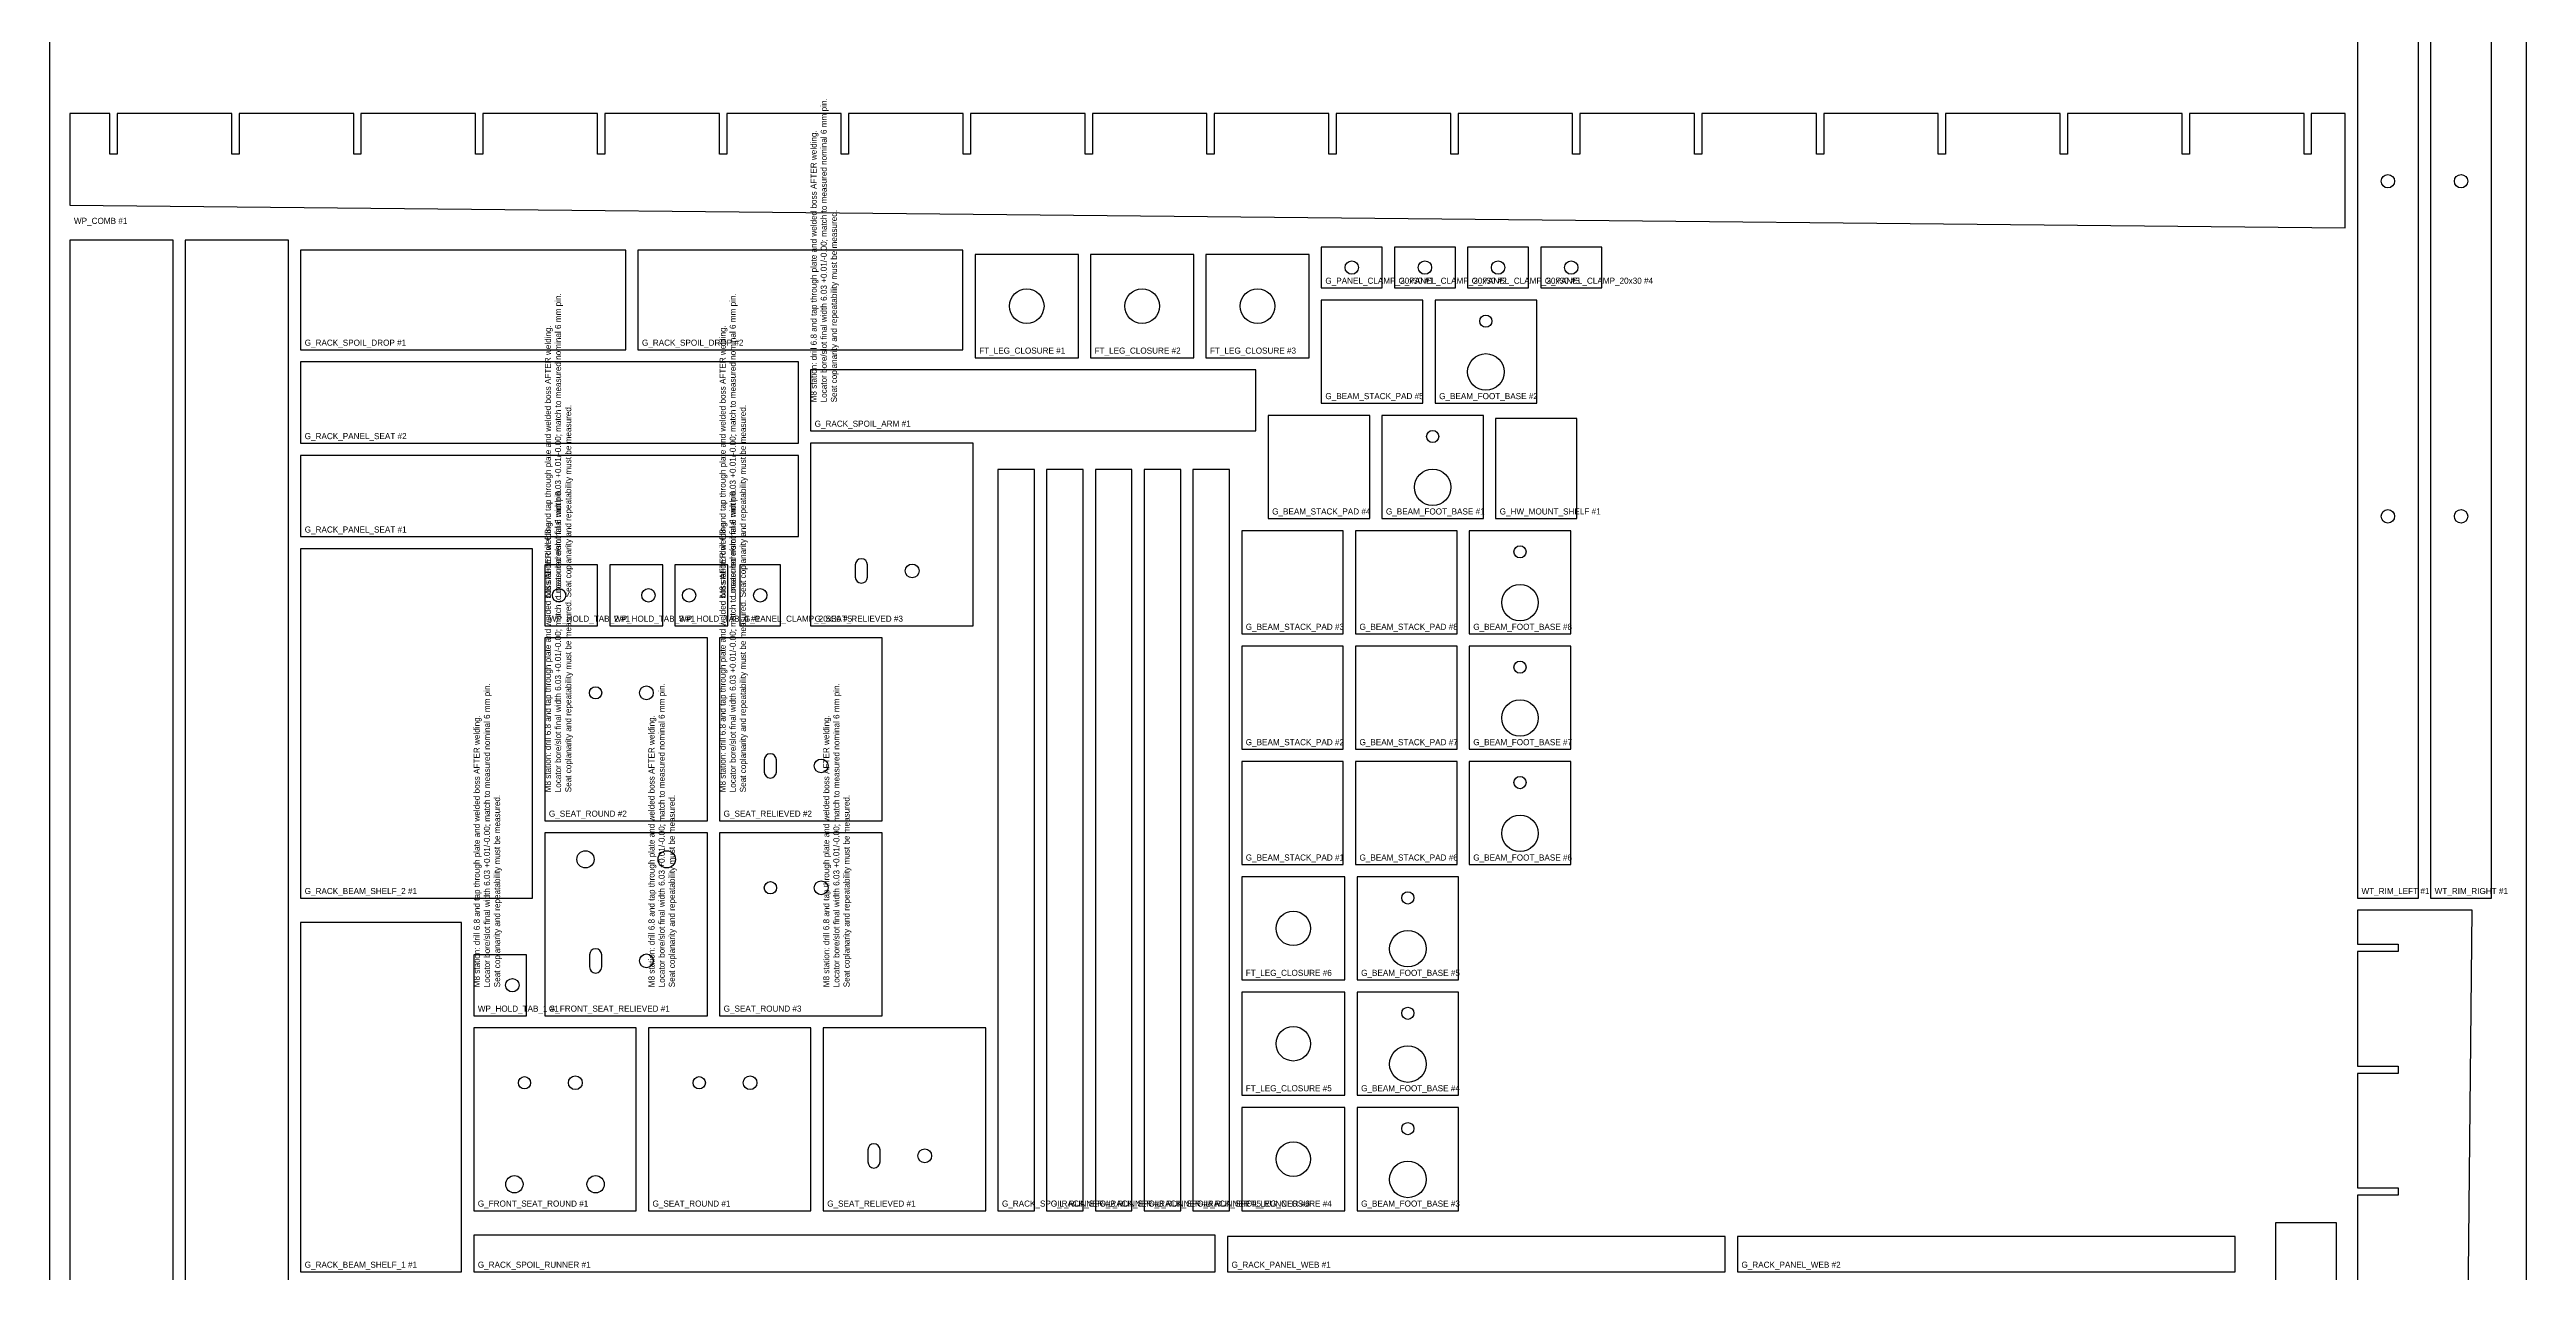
# Model space of a CAD drawing. Header units: millimetres. Extents: x 0 to 1219, y 0 to 2438.
# Drawn here: x 0 to 1219, y 952 to 1554 of the extents above; entities that cross this region are included whole.
import ezdxf

# ---------------------------------------------------------------- set-up
doc = ezdxf.new("R2010")
doc.units = ezdxf.units.MM
for name, color, linetype in [('CUT_HOLES', 7, 'Continuous'), ('CUT_OUTER', 7, 'Continuous'), ('MACHINING_NOTES', 7, 'Continuous'), ('PART_MARK_NO_CUT', 7, 'Continuous'), ('STOCK_NO_CUT', 7, 'Continuous')]:
    doc.layers.add(name, color=color, linetype=linetype)

msp = doc.modelspace()

# ---------------------------------------------------------------- linework, layer by layer
at = {"layer": 'CUT_HOLES'}
for points in [[(402.6, 1294.1), (402.6, 1300.1, 1), (396.6, 1300.1), (396.6, 1294.1, 1)], [(357.8, 1198.1), (357.8, 1204.1, 1), (351.8, 1204.1), (351.8, 1198.1, 1)], [(271.8, 1102.1), (271.8, 1108.1, 1), (265.8, 1108.1), (265.8, 1102.1, 1)], [(408.8, 1006.1), (408.8, 1012.1, 1), (402.8, 1012.1), (402.8, 1006.1, 1)]]:
    msp.add_lwpolyline(points, format="xyb", close=True, dxfattribs=at)
for centre, radius in [((1151, 1489), 3.3), ((1187, 1489), 3.3), ((641, 1446.5), 3.3), ((677, 1446.5), 3.3), ((713, 1446.5), 3.3), ((749, 1446.5), 3.3), ((481, 1427.5), 8.5), ((537.8, 1427.5), 8.5), ((594.6, 1427.5), 8.5), ((707, 1420.1), 3), ((707, 1395.1), 9), ((680.8, 1363.3), 3), ((680.8, 1338.3), 9), ((1151, 1324), 3.3), ((1187, 1324), 3.3), ((723.8, 1306.5), 3), ((424.6, 1297.1), 3.4), ((250.8, 1285.1), 3.3), ((294.8, 1285.1), 3.3), ((314.8, 1285.1), 3.3), ((349.8, 1285.1), 3.3), ((723.8, 1281.5), 9), ((723.8, 1249.7), 3), ((268.8, 1237.1), 3.02), ((293.8, 1237.1), 3.4), ((723.8, 1224.7), 9), ((379.8, 1201.1), 3.4), ((723.8, 1192.9), 3), ((723.8, 1167.9), 9), ((263.8, 1155.1), 4.25), ((303.8, 1155.1), 4.25), ((354.8, 1141.1), 3.02), ((379.8, 1141.1), 3.4), ((668.6, 1136.1), 3), ((612.2, 1121.1), 8.5), ((668.6, 1111.1), 9), ((293.8, 1105.1), 3.4), ((227.8, 1093.1), 3.3), ((668.6, 1079.3), 3), ((612.2, 1064.3), 8.5), ((668.6, 1054.3), 9), ((233.8, 1045.1), 3.02), ((258.8, 1045.1), 3.4), ((319.8, 1045.1), 3.02), ((344.8, 1045.1), 3.4), ((668.6, 1022.5), 3), ((430.8, 1009.1), 3.4), ((612.2, 1007.5), 8.5), ((668.6, 997.5), 9), ((228.8, 995.1), 4.25), ((268.8, 995.1), 4.25)]:
    msp.add_circle(centre, radius, dxfattribs=at)
at = {"layer": 'CUT_OUTER'}
for points in [[(1136, 1136), (1166, 1136), (1166, 1742.1), (1136, 1742.1)], [(1172, 1136), (1202, 1136), (1202, 1742.1), (1172, 1742.1)], [(10, 1477.2), (1130, 1466), (1130, 1522.4), (1113.3, 1522.4), (1113.3, 1502.4), (1109.7, 1502.4), (1109.7, 1522.4), (1053.3, 1522.4), (1053.3, 1502.4), (1049.7, 1502.4), (1049.7, 1522.4), (993.3, 1522.4), (993.3, 1502.4), (989.7, 1502.4), (989.7, 1522.4), (933.3, 1522.4), (933.3, 1502.4), (929.7, 1502.4), (929.7, 1522.4), (873.3, 1522.4), (873.3, 1502.4), (869.7, 1502.4), (869.7, 1522.4), (813.3, 1522.4), (813.3, 1502.4), (809.7, 1502.4), (809.7, 1522.4), (753.3, 1522.4), (753.3, 1502.4), (749.7, 1502.4), (749.7, 1522.4), (693.3, 1522.4), (693.3, 1502.4), (689.7, 1502.4), (689.7, 1522.4), (633.3, 1522.4), (633.3, 1502.4), (629.7, 1502.4), (629.7, 1522.4), (573.3, 1522.4), (573.3, 1502.4), (569.7, 1502.4), (569.7, 1522.4), (513.3, 1522.4), (513.3, 1502.4), (509.7, 1502.4), (509.7, 1522.4), (453.3, 1522.4), (453.3, 1502.4), (449.7, 1502.4), (449.7, 1522.4), (393.3, 1522.4), (393.3, 1502.4), (389.7, 1502.4), (389.7, 1522.4), (333.3, 1522.4), (333.3, 1502.4), (329.7, 1502.4), (329.7, 1522.4), (273.3, 1522.4), (273.3, 1502.4), (269.7, 1502.4), (269.7, 1522.4), (213.3, 1522.4), (213.3, 1502.4), (209.7, 1502.4), (209.7, 1522.4), (153.3, 1522.4), (153.3, 1502.4), (149.7, 1502.4), (149.7, 1522.4), (93.3, 1522.4), (93.3, 1502.4), (89.7, 1502.4), (89.7, 1522.4), (33.3, 1522.4), (33.3, 1502.4), (29.7, 1502.4), (29.7, 1522.4), (10, 1522.4)], [(10, 10), (60.8, 10), (60.8, 1460), (10, 1460)], [(66.8, 10), (117.6, 10), (117.6, 1460), (66.8, 1460)], [(123.6, 1406), (283.6, 1406), (283.6, 1455), (123.6, 1455)], [(289.6, 1406), (449.6, 1406), (449.6, 1455), (289.6, 1455)], [(455.6, 1402.1), (506.4, 1402.1), (506.4, 1452.9), (455.6, 1452.9)], [(512.4, 1402.1), (563.2, 1402.1), (563.2, 1452.9), (512.4, 1452.9)], [(569.2, 1402.1), (620, 1402.1), (620, 1452.9), (569.2, 1452.9)], [(656, 1436.5), (656, 1456.5), (626, 1456.5), (626, 1436.5)], [(692, 1436.5), (692, 1456.5), (662, 1456.5), (662, 1436.5)], [(728, 1436.5), (728, 1456.5), (698, 1456.5), (698, 1436.5)], [(764, 1436.5), (764, 1456.5), (734, 1456.5), (734, 1436.5)], [(626, 1379.7), (676, 1379.7), (676, 1430.5), (626, 1430.5)], [(682, 1379.7), (732, 1379.7), (732, 1430.5), (682, 1430.5)], [(368.6, 1360), (368.6, 1400), (123.6, 1400), (123.6, 1360)], [(374.6, 1366.1), (593.8, 1366.1), (593.8, 1396.1), (374.6, 1396.1)], [(599.8, 1322.9), (649.8, 1322.9), (649.8, 1373.7), (599.8, 1373.7)], [(655.8, 1322.9), (705.8, 1322.9), (705.8, 1373.7), (655.8, 1373.7)], [(751.8, 1322.9), (751.8, 1372.2), (711.8, 1372.2), (711.8, 1322.9)], [(368.6, 1314), (368.6, 1354), (123.6, 1354), (123.6, 1314)], [(454.6, 1270.1), (454.6, 1360.1), (374.6, 1360.1), (374.6, 1270.1)], [(466.8, 982.1), (484.8, 982.1), (484.8, 1347.1), (466.8, 1347.1)], [(490.8, 982.1), (508.8, 982.1), (508.8, 1347.1), (490.8, 1347.1)], [(514.8, 982.1), (532.8, 982.1), (532.8, 1347.1), (514.8, 1347.1)], [(538.8, 982.1), (556.8, 982.1), (556.8, 1347.1), (538.8, 1347.1)], [(562.8, 982.1), (580.8, 982.1), (580.8, 1347.1), (562.8, 1347.1)], [(586.8, 1266.1), (636.8, 1266.1), (636.8, 1316.9), (586.8, 1316.9)], [(642.8, 1266.1), (692.8, 1266.1), (692.8, 1316.9), (642.8, 1316.9)], [(698.8, 1266.1), (748.8, 1266.1), (748.8, 1316.9), (698.8, 1316.9)], [(123.6, 1136), (237.8, 1136), (237.8, 1308), (123.6, 1308)], [(243.8, 1270.1), (269.8, 1270.1), (269.8, 1300.1), (243.8, 1300.1)], [(275.8, 1270.1), (301.8, 1270.1), (301.8, 1300.1), (275.8, 1300.1)], [(307.8, 1270.1), (333.8, 1270.1), (333.8, 1300.1), (307.8, 1300.1)], [(339.8, 1270.1), (359.8, 1270.1), (359.8, 1300.1), (339.8, 1300.1)], [(323.8, 1174.1), (323.8, 1264.1), (243.8, 1264.1), (243.8, 1174.1)], [(409.8, 1174.1), (409.8, 1264.1), (329.8, 1264.1), (329.8, 1174.1)], [(586.8, 1209.3), (636.8, 1209.3), (636.8, 1260.1), (586.8, 1260.1)], [(642.8, 1209.3), (692.8, 1209.3), (692.8, 1260.1), (642.8, 1260.1)], [(698.8, 1209.3), (748.8, 1209.3), (748.8, 1260.1), (698.8, 1260.1)], [(586.8, 1152.5), (636.8, 1152.5), (636.8, 1203.3), (586.8, 1203.3)], [(642.8, 1152.5), (692.8, 1152.5), (692.8, 1203.3), (642.8, 1203.3)], [(698.8, 1152.5), (748.8, 1152.5), (748.8, 1203.3), (698.8, 1203.3)], [(323.8, 1078.1), (323.8, 1168.1), (243.8, 1168.1), (243.8, 1078.1)], [(409.8, 1078.1), (409.8, 1168.1), (329.8, 1168.1), (329.8, 1078.1)], [(586.8, 1095.7), (637.6, 1095.7), (637.6, 1146.5), (586.8, 1146.5)], [(643.6, 1095.7), (693.6, 1095.7), (693.6, 1146.5), (643.6, 1146.5)], [(123.6, 952), (202.8, 952), (202.8, 1124), (123.6, 1124)], [(208.8, 1078.1), (234.8, 1078.1), (234.8, 1108.1), (208.8, 1108.1)], [(586.8, 1038.9), (637.6, 1038.9), (637.6, 1089.7), (586.8, 1089.7)], [(643.6, 1038.9), (693.6, 1038.9), (693.6, 1089.7), (643.6, 1089.7)], [(288.8, 982.1), (288.8, 1072.1), (208.8, 1072.1), (208.8, 982.1)], [(374.8, 982.1), (374.8, 1072.1), (294.8, 1072.1), (294.8, 982.1)], [(460.8, 982.1), (460.8, 1072.1), (380.8, 1072.1), (380.8, 982.1)], [(586.8, 982.1), (637.6, 982.1), (637.6, 1032.9), (586.8, 1032.9)], [(643.6, 982.1), (693.6, 982.1), (693.6, 1032.9), (643.6, 1032.9)], [(1125.7, 10), (1125.7, 976.1), (1095.7, 976.1), (1095.7, 10)], [(573.8, 952), (573.8, 970), (208.8, 970), (208.8, 952)], [(579.8, 952), (824.8, 952), (824.8, 969.4), (579.8, 969.4)], [(830.8, 952), (1075.8, 952), (1075.8, 969.4), (830.8, 969.4)]]:
    msp.add_lwpolyline(points, close=True, dxfattribs=at)
msp.add_lwpolyline([(1181.2, 10), (1192.4, 1130), (1136, 1130), (1136, 1113.3), (1156, 1113.3), (1156, 1109.7), (1136, 1109.7), (1136, 1053.3), (1156, 1053.3), (1156, 1049.7), (1136, 1049.7), (1136, 993.3), (1156, 993.3), (1156, 989.7), (1136, 989.7), (1136, 933.3)], dxfattribs=at)
at = {"layer": 'STOCK_NO_CUT'}
msp.add_lwpolyline([(0, 0), (1219.2, 0), (1219.2, 2438.4), (0, 2438.4)], close=True, dxfattribs=at)

# ---------------------------------------------------------------- texts
at = {"layer": 'MACHINING_NOTES', "char_height": 3, "width": 150, "attachment_point": 1, "rotation": 90}
for insert in [(374.6, 1380.1), (243.8, 1284.1), (329.8, 1284.1), (243.8, 1188.1), (329.8, 1188.1), (208.8, 1092.1), (294.8, 1092.1), (380.8, 1092.1)]:
    msp.add_mtext('M8 station: drill 6.8 and tap through plate and welded boss AFTER welding.\\PLocator bore/slot final width 6.03 +0.01/-0.00; match to measured nominal 6 mm pin. Seat coplanarity and repeatability must be measured.', dxfattribs=dict(at, insert=insert))
at = {"layer": 'PART_MARK_NO_CUT'}
for s, p in [('WP_COMB #1', (12, 1468)), ('G_PANEL_CLAMP_20x30 #1', (628, 1438.5)), ('G_PANEL_CLAMP_20x30 #2', (664, 1438.5)), ('G_PANEL_CLAMP_20x30 #3', (700, 1438.5)), ('G_PANEL_CLAMP_20x30 #4', (736, 1438.5)), ('G_RACK_SPOIL_DROP #1', (125.6, 1408)), ('G_RACK_SPOIL_DROP #2', (291.6, 1408)), ('FT_LEG_CLOSURE #1', (457.6, 1404.1)), ('FT_LEG_CLOSURE #2', (514.4, 1404.1)), ('FT_LEG_CLOSURE #3', (571.2, 1404.1)), ('G_BEAM_STACK_PAD #5', (628, 1381.7)), ('G_BEAM_FOOT_BASE #2', (684, 1381.7)), ('G_RACK_SPOIL_ARM #1', (376.6, 1368.1)), ('G_RACK_PANEL_SEAT #2', (125.6, 1362)), ('G_RACK_PANEL_SEAT #1', (125.6, 1316)), ('G_BEAM_STACK_PAD #4', (601.8, 1324.9)), ('G_BEAM_FOOT_BASE #1', (657.8, 1324.9)), ('G_HW_MOUNT_SHELF #1', (713.8, 1324.9)), ('WP_HOLD_TAB_2 #1', (245.8, 1272.1)), ('WP_HOLD_TAB_3 #1', (277.8, 1272.1)), ('WP_HOLD_TAB_4 #1', (309.8, 1272.1)), ('G_PANEL_CLAMP_20x30 #5', (341.8, 1272.1)), ('G_SEAT_RELIEVED #3', (376.6, 1272.1)), ('G_BEAM_STACK_PAD #3', (588.8, 1268.1)), ('G_BEAM_STACK_PAD #8', (644.8, 1268.1)), ('G_BEAM_FOOT_BASE #8', (700.8, 1268.1)), ('G_BEAM_STACK_PAD #2', (588.8, 1211.3)), ('G_BEAM_STACK_PAD #7', (644.8, 1211.3)), ('G_BEAM_FOOT_BASE #7', (700.8, 1211.3)), ('G_SEAT_ROUND #2', (245.8, 1176.1)), ('G_SEAT_RELIEVED #2', (331.8, 1176.1)), ('G_BEAM_STACK_PAD #1', (588.8, 1154.5)), ('G_BEAM_STACK_PAD #6', (644.8, 1154.5)), ('G_BEAM_FOOT_BASE #6', (700.8, 1154.5)), ('G_RACK_BEAM_SHELF_2 #1', (125.6, 1138)), ('WT_RIM_LEFT #1', (1138, 1138)), ('WT_RIM_RIGHT #1', (1174, 1138)), ('FT_LEG_CLOSURE #6', (588.8, 1097.7)), ('G_BEAM_FOOT_BASE #5', (645.6, 1097.7)), ('WP_HOLD_TAB_1 #1', (210.8, 1080.1)), ('G_FRONT_SEAT_RELIEVED #1', (245.8, 1080.1)), ('G_SEAT_ROUND #3', (331.8, 1080.1)), ('FT_LEG_CLOSURE #5', (588.8, 1040.9)), ('G_BEAM_FOOT_BASE #4', (645.6, 1040.9)), ('G_FRONT_SEAT_ROUND #1', (210.8, 984.1)), ('G_SEAT_ROUND #1', (296.8, 984.1)), ('G_SEAT_RELIEVED #1', (382.8, 984.1)), ('G_RACK_SPOIL_RUNNER #2', (468.8, 984.1)), ('G_RACK_SPOIL_RUNNER #3', (492.8, 984.1)), ('G_RACK_SPOIL_RUNNER #4', (516.8, 984.1)), ('G_RACK_SPOIL_RUNNER #5', (540.8, 984.1)), ('G_RACK_SPOIL_RUNNER #6', (564.8, 984.1)), ('FT_LEG_CLOSURE #4', (588.8, 984.1)), ('G_BEAM_FOOT_BASE #3', (645.6, 984.1)), ('G_RACK_BEAM_SHELF_1 #1', (125.6, 954)), ('G_RACK_SPOIL_RUNNER #1', (210.8, 954)), ('G_RACK_PANEL_WEB #1', (581.8, 954)), ('G_RACK_PANEL_WEB #2', (832.8, 954))]:
    msp.add_text(s, height=3, dxfattribs=at).set_placement(p)

doc.saveas('drawing.dxf')
